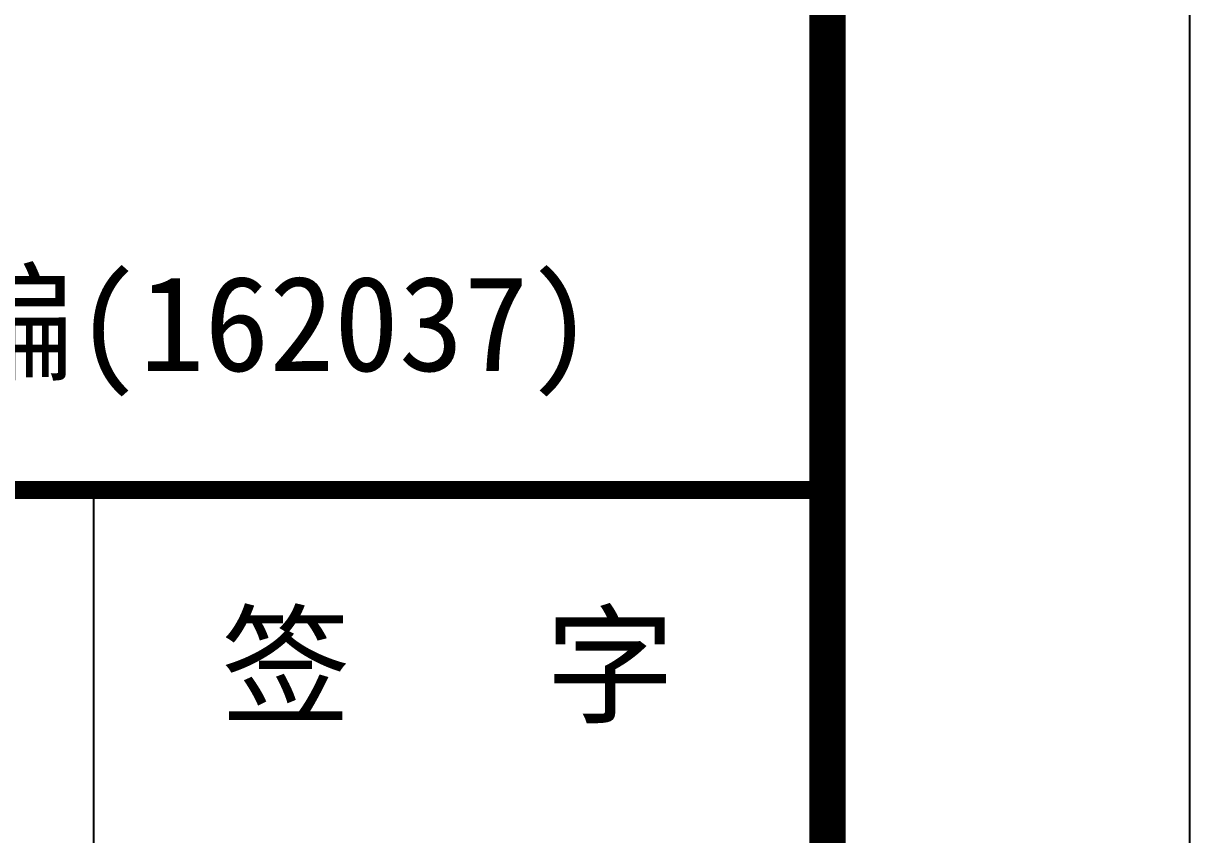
# Model space of a CAD drawing. Extents: x 32461 to 372567, y -698896 to 182569.
# Drawn here: x 249270 to 250075, y -4382 to -3823 of the extents above; entities that cross this region are included whole.
import ezdxf

# ---------------------------------------------------------------- set-up
doc = ezdxf.new("R2010")
doc.units = 0
doc.header["$LTSCALE"] = 1000
doc.header["$MEASUREMENT"] = 0
doc.layers.add('PUB_TITLE', color=4, linetype='CONTINUOUS')
doc.layers.add('图框', color=4, linetype='CONTINUOUS')
doc.styles.add('STYLE-黑体', font='simhei.ttf')
doc.styles.add('黑体', font='simhei.ttf', dxfattribs={"width": 0.6, "height": 4.3})

msp = doc.modelspace()

# ---------------------------------------------------------------- linework, layer by layer
at = {"layer": 'PUB_TITLE'}
msp.add_lwpolyline([(231499.9, -12206.83), (250074.9, -12206.83), (250074.9, -1706.83), (231499.9, -1706.83)], close=True, dxfattribs=at)
at = {"layer": 'PUB_TITLE', "const_width": 25}
msp.add_lwpolyline([(232124.9, -11956.83), (249824.9, -11956.83), (249824.9, -1956.83), (232124.9, -1956.83)], close=True, dxfattribs=at)
at = {"layer": '图框', "color": 4, "const_width": 24.65}
msp.add_lwpolyline([(248322.6, -1956.83), (249824.9, -1956.83), (249824.9, -11956.83), (248322.6, -11956.83)], close=True, dxfattribs=at)
at = {"layer": '图框', "color": 0, "const_width": 12.5}
msp.add_lwpolyline([(248322.6, -4144.69), (249824.9, -4144.69), (249824.9, -6684.49), (248322.6, -6684.49)], close=True, dxfattribs=at)
msp.add_lwpolyline([(248322.6, -4144.69), (249824.9, -4144.69), (249824.9, -6684.49), (248322.6, -6684.49)], close=True, dxfattribs=at)
at = {"layer": '图框', "color": 0}
msp.add_lwpolyline([(249318.6, -4393.69), (249318.6, -4144.69)], dxfattribs=at)

# ---------------------------------------------------------------- texts
at = {"layer": '图框', "color": 4, "style": '黑体'}
msp.add_text('证书编号：皖 城规编(162037)', height=65.736, dxfattribs=at).set_placement((248453.84, -4062.58))
at = {"layer": '图框', "color": 0, "style": 'STYLE-黑体'}
msp.add_text('签   字', height=65.736, dxfattribs=at).set_placement((249406.32, -4298.48))

doc.saveas('drawing.dxf')
